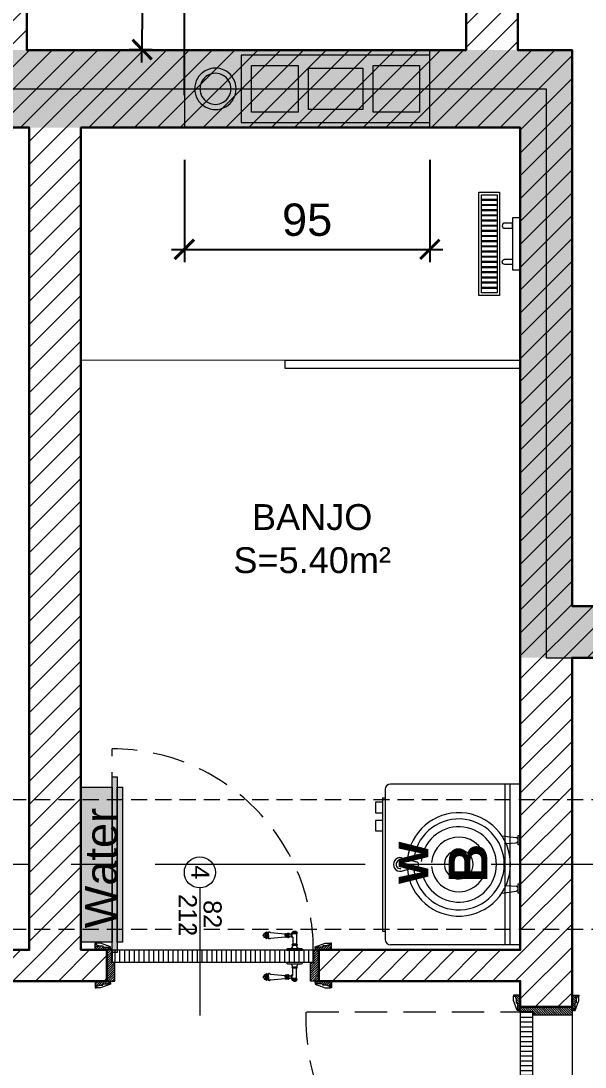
# Model space of a CAD drawing. Header units: centimetres. Extents: x 92587 to 105438, y -55119 to -48334.
# Drawn here: x 93870.9 to 94089.2, y -51350.6 to -50946.1 of the extents above; entities that cross this region are included whole.
import ezdxf

# ---------------------------------------------------------------- set-up
doc = ezdxf.new("R2010")
doc.units = ezdxf.units.CM
doc.header["$LTSCALE"] = 50
doc.header["$MEASUREMENT"] = 0
doc.linetypes.add('AXES', pattern=[2, 1.25, -0.25, 0.25, -0.25])
doc.linetypes.add('CACHE', pattern=[0.375, 0.25, -0.125])
doc.layers.get('0').update_dxf_attribs({"color": 8})
for name, color, linetype in [('AXES', 10, 'AXES'), ('BORD', 5, 'Continuous'), ('TALUS', 2, 'Continuous'), ('TEXTE', 7, 'Continuous')]:
    doc.layers.add(name, color=color, linetype=linetype)
for name, color, linetype, lineweight in [('BANJO', 160, 'Continuous', 9), ('BETON CACHE', 4, 'CACHE', 5), ('CONSOLE ISOL.', 214, 'Continuous', 15), ('door', 44, 'Continuous', 5), ('KASETAT_Pen_No__22', 8, 'Continuous', 50), ('MACONNERIE COUPE', 7, 'Continuous', 30), ('MACONNERIE HACHURE', 253, 'Continuous', 13), ('PERCEMENT', 253, 'Continuous', 20)]:
    doc.layers.add(name, color=color, linetype=linetype, lineweight=lineweight)
doc.layers.add('DEMOL', color=7, linetype='Continuous', lineweight=60, true_color=0xa87e00)
doc.layers.add('KASETAT_Pen_No__176', color=7, linetype='Continuous', lineweight=15, true_color=0x93a0c6)
doc.styles.add('GENERATED_STYLE_1', font='arial.ttf')
doc.styles.add('RS_TEXT_1.50', font='arial.ttf', dxfattribs={"height": 12.5})
doc.styles.add('RS_TXT_50', font='arial.ttf', dxfattribs={"height": 12.5})
doc.dimstyles.new('RS_50CM_LINEAIRE', dxfattribs={"dimscale": 5, "dimtxt": 12.5, "dimasz": 1.5, "dimexe": 1, "dimexo": 2.5, "dimgap": 1, "dimtad": 1, "dimdec": 1, "dimrnd": 0.5, "dimdsep": 46, "dimtxsty": 'RS_TXT_50', "dimblk1": 'ARCHTICK', "dimblk2": 'ARCHTICK', "dimsah": 1, "dimcen": 2.5, "dimdle": 1, "dimclrt": 4, "dimadec": 0, "dimazin": 2, "dimtfac": 1, "dimtdec": 1, "dimtix": 1, "dimtmove": 2, "dimatfit": 3, "dimfxl": 1, "dimtolj": 1, "dimtzin": 0, "dimarcsym": 0})

# ---------------------------------------------------------------- blocks, each defined once
blk = doc.blocks.new('A$C1cd8c289')
at = {"layer": 'AXES', "lineweight": 5, "ltscale": 1.3}
blk.add_line((3195, -410), (-1985, -410), dxfattribs=at)
blk = doc.blocks.new('door900')
at = {"color": 0}
for p, q in [((-9.3, 67.7), (9.3, 67.7)), ((9.3, 65.2), (-9.3, 65.2)), ((-6.8, 71.5), (-6.8, 70.2)), ((-5.5, 71.5), (-6.8, 71.5)), ((-6.8, 70.2), (6.8, 70.2)), ((-6.8, 62.7), (-6.8, 24)), ((-6.8, 62.7), (6.8, 62.7)), ((-5.5, 71.5), (5.5, 71.5)), ((5.5, 71.5), (6.8, 71.5)), ((6.8, 71.5), (6.8, 70.2)), ((8.7, 62.7), (6.8, 62.7)), ((6.8, 49.1), (6.8, 24)), ((8.7, 50.9), (8.7, 50.9)), ((10.5, 56.8), (10.5, 62.5)), ((10.5, 56.8), (10.5, 51.1)), ((12.7, 56.8), (12.7, 62.5)), ((12.7, 56.8), (12.7, 51.1)), ((22.5, 63.8), (22.5, 49.8)), ((26.5, 56.8), (26.5, 63.8)), ((26.5, 63.8), (29.1, 63.8)), ((26.5, 63.8), (29.1, 63.8)), ((26.5, 56.8), (26.5, 49.8)), ((26.5, 49.8), (29.1, 49.8)), ((26.5, 49.8), (29.1, 49.8)), ((29.1, 63.8), (29.1, 62.8)), ((29.1, 62.8), (29.1, 56.8)), ((29.1, 50.8), (29.1, 56.8)), ((29.1, 50.8), (29.1, 49.8)), ((29.1, 49.8), (29.1, 49.8)), ((31.1, 62.8), (31.1, 56.8)), ((31.1, 50.8), (31.1, 56.8)), ((34.1, 56.8), (34.1, 62.8)), ((34.1, 62.8), (34.1, 56.8)), ((34.1, 50.8), (34.1, 56.8)), ((34.1, 56.8), (34.1, 50.8)), ((92.8, 68.1), (36.2, 62.8)), ((36.2, 56.8), (36.2, 62.8)), ((36.2, 56.8), (36.2, 50.8)), ((92.8, 45.5), (36.2, 50.8)), ((101.2, 67.3), (103.2, 68)), ((101.2, 56.8), (101.2, 67.3)), ((101.2, 56.8), (101.2, 46.3)), ((101.2, 46.3), (103.2, 45.7)), ((103.2, 68), (103.2, 67.7)), ((103.2, 56.8), (103.2, 68)), ((103.2, 56.8), (103.2, 46.3)), ((103.2, 45.9), (103.2, 45.7)), ((106.5, 68), (105.5, 67.3)), ((105.5, 56.8), (105.5, 67.3)), ((105.5, 56.8), (105.5, 46.3)), ((106.5, 45.7), (105.5, 46.3)), ((106.5, 56.8), (106.5, 68)), ((106.5, 56.8), (106.5, 45.7)), ((110.7, 68), (111.8, 67.3)), ((110.7, 56.8), (110.7, 68)), ((110.7, 56.8), (110.7, 45.7)), ((110.7, 45.7), (111.8, 46.3)), ((111.8, 56.8), (111.8, 67.3)), ((111.8, 66.2), (113.3, 66.2)), ((111.8, 56.8), (111.8, 46.3)), ((111.8, 47.5), (113.3, 47.5)), ((113.3, 56.8), (113.3, 66.2)), ((113.3, 56.8), (113.3, 47.5)), ((120.5, 56.8), (120.5, 58.6)), ((120.5, 56.8), (120.5, 55)), ((-30, 3), (-30, 0)), ((30, 0), (-30, 0)), ((27, 6), (-27, 6)), ((-8.3, 22.3), (8.3, 22.3)), ((-8.3, 18.3), (8.3, 18.3)), ((30, 3), (30, 0))]:
    blk.add_line(p, q, dxfattribs=at)
for centre, radius, start, end in [((-9.3, 66.5), 1.25, 90, 270), ((-6.8, 67.7), 2.51, 90.115, 179.885), ((-6.8, 65.2), 2.51, 180.115, 269.885), ((0, 64), 9.29, 53.4104, 126.5896), ((6.8, 67.7), 2.51, 0.115, 89.885), ((6.8, 65.2), 2.51, 270.115, 359.885), ((8.7, 49), 1.91, 88.7426, 178.1515), ((8.6, 64.9), 2.15, 272.7029, 297.6142), ((8.6, 48.8), 2.15, 62.3858, 87.2971), ((9.3, 66.5), 1.25, 270, 90), ((10, 62.5), 0.561, 3.7097, 127.9634), ((10, 51.1), 0.561, 232.0366, 356.2903), ((11.6, 62.5), 1.1, 0.0106, 179.9894), ((11.6, 51.1), 1.1, 180.0106, 359.9894), ((16.7, 70.5), 8.83, 243.5466, 311.3694), ((16.7, 43.2), 8.83, 48.6306, 116.4534), ((24.5, 63.7), 2.01, 4.1469, 175.8531), ((24.5, 50), 2.01, 184.1469, 355.8531), ((30.1, 62.8), 1.03, 0, 180.0014), ((30.1, 50.8), 1.03, 179.9972, 0), ((32.6, 62.8), 1.48, 0, 180), ((32.6, 50.8), 1.48, 180, 0), ((35.2, 62.8), 1.03, 0, 180), ((32.6, 62.8), 1.48, 1.563306237032948e-10, 2.08440831604393e-10), ((35.2, 50.8), 1.03, 180, 0), ((93.1, 72.5), 4.4, 266.3976, 315.6468), ((93.1, 41.1), 4.4, 44.3532, 93.6024), ((98.3, 67.4), 2.89, 358.3861, 135.6468), ((98.3, 46.2), 2.89, 224.3532, 1.6139), ((104.3, 67.6), 1.15, 170.914, 348.1019), ((104.3, 46.1), 1.15, 11.8981, 189.086), ((108.6, 68), 2.1, 0, 180), ((108.6, 45.7), 2.1, 180, 0), ((115.5, 62.5), 2.84, 13.4568, 140.4953), ((115.5, 51.2), 2.84, 219.5047, 346.5432), ((127.9, 65.2), 9.88, 191.9991, 221.6757), ((127.9, 48.5), 9.88, 138.3243, 168.0009), ((120.5, 56.8), 1.79, 0, 90), ((120.5, 56.8), 1.79, 270, 0), ((-27, 3), 3, 90, 180), ((-6.8, 6), 6, 130.5908, 180), ((-16.6, 16.6), 8.41, 314.3689, 12.0705), ((-8.3, 20.3), 2, 90, 270), ((-8.5, 24), 1.71, 275.059, 359.7825), ((8.5, 24), 1.71, 180.2175, 264.941), ((16.6, 16.6), 8.41, 167.9295, 225.6311), ((8.3, 20.3), 2, 270, 90), ((6.8, 6), 6, 0, 49.4092), ((27, 3), 3, 0, 90)]:
    blk.add_arc(centre, radius, start, end, dxfattribs=at)
blk = doc.blocks.new('_ArchTick')
at = {"color": 0, "linetype": 'ByBlock', "const_width": 0.15}
blk.add_lwpolyline([(-0.5, -0.5), (0.5, 0.5)], dxfattribs=at)
blk = doc.blocks.new('*D2855')
at = {"layer": 'Defpoints', "color": 0, "ltscale": 0.5, "transparency": 16777216}
for p in [(93920.65, -50697.18), (93937, -50697.36), (93934.11, -50957.36)]:
    blk.add_point(p, dxfattribs=at)
at = {"layer": 'TALUS', "color": 0, "lineweight": -2, "ltscale": 0.5, "transparency": 16777216}
for p, q in [((93917.7, -50962.18), (93920.7, -50692.18)), ((93924.5, -50697.22), (93915.65, -50697.13)), ((93921.61, -50957.22), (93912.76, -50957.13))]:
    blk.add_line(p, q, dxfattribs=at)
at = {"layer": 'TALUS', "color": 0, "lineweight": -2, "ltscale": 0.5, "transparency": 16777216, "xscale": 7.5, "yscale": 7.5, "zscale": 7.5}
for p, rotation in [((93920.65, -50697.18), 89.36379762523106), ((93917.76, -50957.18), 269.3637976252311)]:
    blk.add_blockref('_ArchTick', p, dxfattribs=dict(at, rotation=rotation))
at = {"layer": 'TALUS', "color": 4, "ltscale": 0.5, "transparency": 16777216, "insert": (93907.82, -50827.05), "char_height": 12.5, "attachment_point": 5, "rotation": 89.3638, "style": 'RS_TXT_50'}
blk.add_mtext('\\A1;260', dxfattribs=at)
blk = doc.blocks.new('*D2856')
at = {"layer": 'Defpoints', "color": 0, "ltscale": 0.5, "transparency": 16777216}
for p in [(93429.11, -50828.34), (93934.11, -50987.36), (93429.11, -51247.36)]:
    blk.add_point(p, dxfattribs=at)
at = {"layer": 'TALUS', "color": 0, "lineweight": -2, "ltscale": 0.5, "transparency": 16777216}
for p, q in [((93429.11, -51234.86), (93429.11, -50823.34)), ((93934.11, -50974.86), (93934.11, -50823.34)), ((93939.11, -50828.34), (93424.11, -50828.34))]:
    blk.add_line(p, q, dxfattribs=at)
at = {"layer": 'TALUS', "color": 0, "lineweight": -2, "ltscale": 0.5, "transparency": 16777216, "xscale": 7.5, "yscale": 7.5, "zscale": 7.5, "rotation": 180}
blk.add_blockref('_ArchTick', (93429.11, -50828.34), dxfattribs=at)
at = {"layer": 'TALUS', "color": 0, "lineweight": -2, "ltscale": 0.5, "transparency": 16777216, "xscale": 7.5, "yscale": 7.5, "zscale": 7.5}
blk.add_blockref('_ArchTick', (93934.11, -50828.34), dxfattribs=at)
at = {"layer": 'TALUS', "color": 4, "ltscale": 0.5, "transparency": 16777216, "insert": (93681.61, -50816.96), "char_height": 12.5, "attachment_point": 5, "style": 'RS_TXT_50'}
blk.add_mtext('\\A1;505', dxfattribs=at)
blk = doc.blocks.new('*D2857')
at = {"layer": 'Defpoints', "color": 0, "ltscale": 0.5, "transparency": 16777216}
for p in [(93934.11, -50987.36), (94029.11, -50987.36), (94029.11, -51034.43)]:
    blk.add_point(p, dxfattribs=at)
at = {"layer": 'TALUS', "color": 0, "lineweight": -2, "ltscale": 0.5, "transparency": 16777216}
for p, q in [((93934.11, -50999.86), (93934.11, -51039.43)), ((94029.11, -50999.86), (94029.11, -51039.43)), ((93929.11, -51034.43), (94034.11, -51034.43))]:
    blk.add_line(p, q, dxfattribs=at)
at = {"layer": 'TALUS', "color": 0, "lineweight": -2, "ltscale": 0.5, "transparency": 16777216, "xscale": 7.5, "yscale": 7.5, "zscale": 7.5, "rotation": 180}
blk.add_blockref('_ArchTick', (93934.11, -51034.43), dxfattribs=at)
at = {"layer": 'TALUS', "color": 0, "lineweight": -2, "ltscale": 0.5, "transparency": 16777216, "xscale": 7.5, "yscale": 7.5, "zscale": 7.5}
blk.add_blockref('_ArchTick', (94029.11, -51034.43), dxfattribs=at)
at = {"layer": 'TALUS', "color": 4, "ltscale": 0.5, "transparency": 16777216, "insert": (93981.61, -51023.05), "char_height": 12.5, "attachment_point": 5, "style": 'RS_TXT_50'}
blk.add_mtext('\\A1;95', dxfattribs=at)

msp = doc.modelspace()

# ---------------------------------------------------------------- hatches: boundary and pattern name
at = {"layer": 'door'}
h = msp.add_hatch(dxfattribs=at)
h.set_pattern_fill('ANSI31', color=256, scale=5, angle=1080)
h.set_pattern_definition([(45, (-53665.1491, 2097.60795), (-0.4419417382, 0.4419417382), [])])
edge = h.paths.add_edge_path()
edge.add_line((93900.36, -51319.25), (93900.78, -51319.25))
edge.add_line((93900.78, -51319.25), (93900.78, -51318.93))
edge.add_line((93900.78, -51318.93), (93902.54, -51318.93))
edge.add_line((93902.54, -51318.93), (93902.54, -51318.72))
edge.add_arc((93902.54, -51318.41), 0.314, 270, 360)
edge.add_line((93902.85, -51318.41), (93904.95, -51318.41))
edge.add_line((93904.95, -51318.41), (93904.95, -51318.2))
edge.add_arc((93904.95, -51317.89), 0.314, 270, 360)
edge.add_line((93905.26, -51317.89), (93905.47, -51317.89))
edge.add_line((93905.47, -51317.89), (93905.47, -51317.36))
edge.add_line((93905.47, -51317.36), (93899.61, -51317.36))
edge.add_line((93899.61, -51317.36), (93899.61, -51319.98))
edge.add_line((93899.61, -51319.98), (93900.02, -51319.98))
edge.add_line((93900.02, -51319.98), (93900.02, -51319.67))
edge.add_line((93900.02, -51319.67), (93899.94, -51319.67))
edge.add_arc((93900.36, -51319.67), 0.419, 90, 180, ccw=False)
h.paths.add_polyline_path([(93904.11, -51317.36), (93907.25, -51317.36), (93907.25, -51310.18), (93905.99, -51310.18), (93905.99, -51305.36), (93904.11, -51305.36)])
edge = h.paths.add_edge_path()
edge.add_line((93900.36, -51303.48), (93900.78, -51303.48))
edge.add_line((93900.78, -51303.48), (93900.78, -51303.79))
edge.add_line((93900.78, -51303.79), (93902.54, -51303.79))
edge.add_line((93902.54, -51303.79), (93902.54, -51304))
edge.add_arc((93902.54, -51304.31), 0.314, 0, 90, ccw=False)
edge.add_line((93902.85, -51304.31), (93904.95, -51304.31))
edge.add_line((93904.95, -51304.31), (93904.95, -51304.52))
edge.add_arc((93904.95, -51304.84), 0.314, 0, 90, ccw=False)
edge.add_line((93905.26, -51304.84), (93905.47, -51304.84))
edge.add_line((93905.47, -51304.84), (93905.47, -51305.36))
edge.add_line((93905.47, -51305.36), (93899.61, -51305.36))
edge.add_line((93899.61, -51305.36), (93899.61, -51302.74))
edge.add_line((93899.61, -51302.74), (93900.02, -51302.74))
edge.add_line((93900.02, -51302.74), (93900.02, -51303.06))
edge.add_line((93900.02, -51303.06), (93899.94, -51303.06))
edge.add_arc((93900.36, -51303.06), 0.419, 180, 270)
h = msp.add_hatch(dxfattribs=at)
h.set_pattern_fill('ANSI31', color=256, scale=5, angle=1080)
h.set_pattern_definition([(45, (-53675.161, 2097.60795), (-0.4419417382, 0.4419417382), [])])
h.paths.add_polyline_path([(93986.1, -51317.36), (93982.95, -51317.36), (93982.95, -51310.18), (93984.21, -51310.18), (93984.21, -51305.36), (93986.1, -51305.36)])
edge = h.paths.add_edge_path()
edge.add_line((93989.85, -51319.25), (93989.43, -51319.25))
edge.add_line((93989.43, -51319.25), (93989.43, -51318.93))
edge.add_line((93989.43, -51318.93), (93987.67, -51318.93))
edge.add_line((93987.67, -51318.93), (93987.67, -51318.72))
edge.add_arc((93987.67, -51318.41), 0.314, 180, 270, ccw=False)
edge.add_line((93987.35, -51318.41), (93985.26, -51318.41))
edge.add_line((93985.26, -51318.41), (93985.26, -51318.2))
edge.add_arc((93985.26, -51317.89), 0.314, 180, 270, ccw=False)
edge.add_line((93984.94, -51317.89), (93984.73, -51317.89))
edge.add_line((93984.73, -51317.89), (93984.73, -51317.36))
edge.add_line((93984.73, -51317.36), (93991.1, -51317.36))
edge.add_line((93991.1, -51317.36), (93991.1, -51319.98))
edge.add_line((93991.1, -51319.98), (93990.69, -51319.98))
edge.add_line((93990.69, -51319.98), (93990.69, -51319.67))
edge.add_line((93990.69, -51319.67), (93990.27, -51319.67))
edge.add_arc((93989.85, -51319.67), 0.419, 0, 90)
edge = h.paths.add_edge_path()
edge.add_line((93989.85, -51303.48), (93989.43, -51303.48))
edge.add_line((93989.43, -51303.48), (93989.43, -51303.79))
edge.add_line((93989.43, -51303.79), (93987.67, -51303.79))
edge.add_line((93987.67, -51303.79), (93987.67, -51304))
edge.add_arc((93987.67, -51304.31), 0.314, 90, 180)
edge.add_line((93987.35, -51304.31), (93985.26, -51304.31))
edge.add_line((93985.26, -51304.31), (93985.26, -51304.52))
edge.add_arc((93985.26, -51304.84), 0.314, 90, 180)
edge.add_line((93984.94, -51304.84), (93984.73, -51304.84))
edge.add_line((93984.73, -51304.84), (93984.73, -51305.36))
edge.add_line((93984.73, -51305.36), (93991.1, -51305.36))
edge.add_line((93991.1, -51305.36), (93991.1, -51302.74))
edge.add_line((93991.1, -51302.74), (93990.69, -51302.74))
edge.add_line((93990.69, -51302.74), (93990.69, -51303.06))
edge.add_line((93990.69, -51303.06), (93990.27, -51303.06))
edge.add_arc((93989.85, -51303.06), 0.419, 270, 360, ccw=False)
h = msp.add_hatch(dxfattribs=at)
h.set_pattern_fill('ANSI31', color=256, scale=15, angle=585)
h.set_pattern_definition([(270, (139833.5541, 46145.0404), (1.875, -2e-15), [])])
h.paths.add_polyline_path([(93906.2, -51310.13), (93984, -51310.13), (93984, -51305.41), (93906.2, -51305.41)])
h = msp.add_hatch(dxfattribs=at)
h.set_pattern_fill('ANSI31', color=256, scale=5, angle=990)
h.set_pattern_definition([(315, (150199.07865, 93141.89516), (0.4419417382, 0.4419417382), [])])
edge = h.paths.add_edge_path()
edge.add_line((94085.99, -51323.61), (94085.99, -51324.03))
edge.add_line((94085.99, -51324.03), (94085.68, -51324.03))
edge.add_line((94085.68, -51324.03), (94085.68, -51325.79))
edge.add_line((94085.68, -51325.79), (94085.47, -51325.79))
edge.add_arc((94085.16, -51325.79), 0.314, 270, 360, ccw=False)
edge.add_line((94085.16, -51326.11), (94085.16, -51328.2))
edge.add_line((94085.16, -51328.2), (94084.95, -51328.2))
edge.add_arc((94084.63, -51328.2), 0.314, -90, 0, ccw=False)
edge.add_line((94084.63, -51328.51), (94084.63, -51328.72))
edge.add_line((94084.63, -51328.72), (94084.11, -51328.72))
edge.add_line((94084.11, -51328.72), (94084.11, -51322.86))
edge.add_line((94084.11, -51322.86), (94086.73, -51322.86))
edge.add_line((94086.73, -51322.86), (94086.73, -51323.27))
edge.add_line((94086.73, -51323.27), (94086.41, -51323.27))
edge.add_line((94086.41, -51323.27), (94086.41, -51323.19))
edge.add_arc((94086.41, -51323.61), 0.419, 90, 180)
h.paths.add_polyline_path([(94084.11, -51327.36), (94084.11, -51330.51), (94068.93, -51330.51), (94068.93, -51329.25), (94064.11, -51329.25), (94064.11, -51327.36)])
edge = h.paths.add_edge_path()
edge.add_line((94062.22, -51323.61), (94062.22, -51324.03))
edge.add_line((94062.22, -51324.03), (94062.54, -51324.03))
edge.add_line((94062.54, -51324.03), (94062.54, -51325.79))
edge.add_line((94062.54, -51325.79), (94062.75, -51325.79))
edge.add_arc((94063.06, -51325.79), 0.314, 180, 270)
edge.add_line((94063.06, -51326.11), (94063.06, -51328.2))
edge.add_line((94063.06, -51328.2), (94063.27, -51328.2))
edge.add_arc((94063.58, -51328.2), 0.314, 180, 270)
edge.add_line((94063.58, -51328.51), (94063.58, -51328.72))
edge.add_line((94063.58, -51328.72), (94064.11, -51328.72))
edge.add_line((94064.11, -51328.72), (94064.11, -51322.86))
edge.add_line((94064.11, -51322.86), (94061.49, -51322.86))
edge.add_line((94061.49, -51322.86), (94061.49, -51323.27))
edge.add_line((94061.49, -51323.27), (94061.8, -51323.27))
edge.add_line((94061.8, -51323.27), (94061.8, -51323.19))
edge.add_arc((94061.8, -51323.61), 0.419, 0, 90, ccw=False)
h = msp.add_hatch(dxfattribs=at)
h.set_pattern_fill('ANSI31', color=256, scale=15, angle=495)
h.set_pattern_definition([(180, (194246.511, -100358.82), (-1e-15, -1.875), [])])
h.paths.add_polyline_path([(94068.88, -51329.46), (94068.88, -51425.27), (94064.16, -51425.27), (94064.16, -51329.46)])
at = {"layer": 'KASETAT_Pen_No__176', "linetype": 'Continuous', "lineweight": 0, "true_color": 0x139b48}
msp.add_hatch(color=114, dxfattribs=at).paths.add_polyline_path([(93910.11, -51242.36), (93910.11, -51302.36), (93908.11, -51302.36), (93908.11, -51306.36), (93906.11, -51306.36), (93906.11, -51302.36), (93894.11, -51302.36), (93894.11, -51242.36), (93906.11, -51242.36), (93906.11, -51238.36), (93908.11, -51238.36), (93908.11, -51242.36)])
at = {"layer": 'MACONNERIE HACHURE'}
h = msp.add_hatch(dxfattribs=at)
h.set_pattern_fill('ANSI31', color=256, scale=50, style=0)
h.set_pattern_definition([(45, (0, 5835.283), (-4.41941738, 4.41941738), [])])
h.paths.add_polyline_path([(93729.11, -50527.36), (93729.11, -50358.36), (93801.11, -50358.36), (93801.11, -50337.36), (93779.11, -50337.36), (93779.11, -50332.36), (93959.11, -50332.36), (93959.11, -50344.36), (93909.11, -50344.36), (93909.11, -50517.36), (93887.11, -50517.36), (93887.11, -50505.36), (93897.11, -50505.36), (93897.11, -50344.36), (93806.11, -50344.36), (93806.11, -50363.36), (93749.11, -50363.36), (93749.11, -50505.36), (93805.11, -50505.36), (93805.11, -50517.36), (93741.11, -50517.36), (93741.11, -50527.36)])
h.paths.add_polyline_path([(94298.94, -51192.36), (94249.11, -51192.36), (94249.11, -51152.36), (94298.94, -51152.36)])
h.paths.add_polyline_path([(94459.11, -51192.36), (94419.11, -51192.36), (94419.11, -51152.36), (94459.11, -51152.36)])
h.paths.add_polyline_path([(94319.11, -51547.36), (94229.11, -51547.36), (94229.11, -51487.36), (94076.11, -51487.36), (94076.11, -51547.36), (94064.11, -51547.36), (94064.11, -51427.36), (94084.11, -51427.36), (94084.11, -51462.36), (94249.11, -51462.36), (94249.11, -51511.36), (94319.11, -51511.36), (94319.11, -51462.36), (94354.11, -51462.36), (94354.11, -51482.36), (94344.11, -51482.36), (94344.11, -51532.36), (94319.11, -51532.36), (94319.11, -51516.36), (94249.11, -51516.36), (94249.11, -51542.36), (94319.11, -51542.36)])
h.paths.add_polyline_path([(93749.11, -49932.36), (93849.11, -49932.36), (93849.11, -49907.36), (93749.11, -49907.36)])
h.paths.add_polyline_path([(93514.11, -51940.47), (93489.11, -51940.47), (93489.11, -51987.36), (93514.11, -51987.36)])
h.paths.add_polyline_path([(93514.11, -50042.36), (93489.11, -50042.36), (93489.11, -50022.36), (93514.11, -50022.36)])
h.paths.add_polyline_path([(94196.61, -51192.36), (94214.11, -51192.36), (94214.11, -51172.36), (94196.61, -51172.36)])
h.paths.add_polyline_path([(93874.11, -51305.36), (93864.11, -51305.36), (93864.11, -51317.36), (93904.11, -51317.36), (93904.11, -51305.36), (93894.11, -51305.36), (93894.11, -50987.36), (94064.11, -50987.36), (94064.11, -51305.36), (93986.1, -51305.36), (93986.1, -51317.36), (94064.11, -51317.36), (94064.11, -51327.36), (94084.11, -51327.36), (94084.11, -51192.36), (94096.61, -51192.36), (94096.61, -51172.36), (94084.11, -51172.36), (94084.11, -50957.36), (94063.11, -50957.36), (94063.11, -50627.36), (93965.1, -50627.36), (93965.1, -50639.36), (94043.11, -50639.36), (94043.11, -50957.36), (93873.11, -50957.36), (93873.11, -50639.36), (93883.11, -50639.36), (93883.11, -50627.36), (93843.11, -50627.36), (93843.11, -50639.36), (93853.11, -50639.36), (93853.11, -50957.36), (93514.11, -50957.36), (93514.11, -50912.36), (93489.11, -50912.36), (93489.11, -50962.36), (93379.11, -50962.36), (93379.11, -50982.36), (93489.11, -50982.36), (93489.11, -51032.36), (93514.11, -51032.36), (93514.11, -50987.36), (93874.11, -50987.36)])
h.paths.add_polyline_path([(93706.11, -50332.36), (93706.11, -50352.36), (93404.11, -50352.36), (93404.11, -50417.36), (93379.11, -50417.36), (93379.11, -50327.36), (93489.11, -50327.36), (93489.11, -50312.36), (93514.11, -50312.36), (93514.11, -50332.36)])
h.paths.add_polyline_path([(94149.11, -50235.36), (94174.11, -50235.36), (94174.11, -50513.36), (94226.11, -50513.36), (94226.11, -50535.36), (94214.11, -50535.36), (94214.11, -50525.36), (94089.11, -50525.36), (94089.11, -50513.36), (94149.11, -50513.36)])
h.paths.add_polyline_path([(94174.11, -50162.36), (94174.11, -50142.36), (94224.11, -50142.36), (94224.11, -50022.36), (94249.11, -50022.36), (94249.11, -50137.36), (94266.61, -50137.36), (94266.61, -50162.36)])
h.paths.add_polyline_path([(93514.11, -49972.36), (93514.11, -49932.36), (93569.11, -49932.36), (93569.11, -49907.36), (93489.11, -49907.36), (93489.11, -49972.36)])
h.paths.add_polyline_path([(94089.11, -49932.36), (94029.11, -49932.36), (94029.11, -49907.36), (94114.11, -49907.36), (94114.11, -49972.36), (94114.11, -49972.36), (94114.11, -50022.36), (94089.11, -50022.36)])
h.paths.add_polyline_path([(93514.11, -51612.36), (93514.11, -51670.47), (93489.11, -51670.47), (93489.11, -51617.36), (93379.11, -51617.36), (93379.11, -51527.36), (93404.11, -51527.36), (93404.11, -51592.36), (93737.11, -51592.36), (93737.11, -51419.36), (93749.11, -51419.36), (93749.11, -51427.36), (93805.11, -51427.36), (93805.11, -51439.36), (93749.11, -51439.36), (93749.11, -51587.36), (93897.11, -51587.36), (93897.11, -51439.36), (93887.11, -51439.36), (93887.11, -51427.36), (93909.11, -51427.36), (93909.11, -51600.36), (93958.97, -51600.36), (93958.97, -51612.36)])
h.paths.add_polyline_path([(93749.11, -51285.36), (93749.11, -51305.36), (93772.11, -51305.36), (93772.11, -51317.36), (93749.11, -51317.36), (93749.11, -51327.36), (93737.11, -51327.36), (93737.11, -51297.36), (93514.11, -51297.36), (93514.11, -51285.36)], flags=17)
h.paths.add_polyline_path([(93729.11, -50647.36), (93514.11, -50647.36), (93514.11, -50659.36), (93741.11, -50659.36), (93741.11, -50639.36), (93751.11, -50639.36), (93751.11, -50627.36), (93741.11, -50627.36), (93741.11, -50619.36), (93729.11, -50619.36)])
h.paths.add_polyline_path([(94314.11, -50647.36), (94314.11, -50635.36), (94226.11, -50635.36), (94226.11, -50627.36), (94214.11, -50627.36), (94214.11, -50647.36)])
h.paths.add_polyline_path([(93404.11, -51297.36), (93379.11, -51297.36), (93379.11, -51347.36), (93404.11, -51347.36)])
h.paths.add_polyline_path([(93404.11, -50647.36), (93379.11, -50647.36), (93379.11, -50597.36), (93404.11, -50597.36)])
h.paths.add_polyline_path([(93514.11, -51247.36), (93489.11, -51247.36), (93489.11, -51192.47), (93514.11, -51192.47)], flags=17)
h.paths.add_polyline_path([(93514.11, -50697.36), (93489.11, -50697.36), (93489.11, -50752.25), (93514.11, -50752.25)], flags=17)
h.paths.add_polyline_path([(94659.28, -51192.36), (94709.11, -51192.36), (94709.11, -51152.36), (94659.28, -51152.36)])
h.paths.add_polyline_path([(94499.11, -51192.36), (94539.11, -51192.36), (94539.11, -51152.36), (94499.11, -51152.36)])
h.paths.add_polyline_path([(94344.11, -52012.36), (94364.11, -52012.36), (94364.11, -52037.36), (94344.11, -52037.36)])
h.paths.add_polyline_path([(94029.11, -52012.36), (94029.11, -52037.36), (94209.11, -52037.36), (94209.11, -52012.36)])
h.paths.add_polyline_path([(94639.11, -51547.36), (94729.11, -51547.36), (94729.11, -51487.36), (94882.11, -51487.36), (94882.11, -51547.36), (94894.11, -51547.36), (94894.11, -51427.36), (94874.11, -51427.36), (94874.11, -51462.36), (94709.11, -51462.36), (94709.11, -51511.36), (94639.11, -51511.36), (94639.11, -51462.36), (94454.11, -51462.36), (94454.11, -51482.36), (94614.11, -51482.36), (94614.11, -51532.36), (94639.11, -51532.36), (94639.11, -51516.36), (94709.11, -51516.36), (94709.11, -51542.36), (94639.11, -51542.36)])
h.paths.add_polyline_path([(95209.11, -49932.36), (95109.11, -49932.36), (95109.11, -49907.36), (95209.11, -49907.36)])
h.paths.add_polyline_path([(95444.11, -51940.47), (95469.11, -51940.47), (95469.11, -51987.36), (95444.11, -51987.36)])
h.paths.add_polyline_path([(95444.11, -50042.36), (95469.11, -50042.36), (95469.11, -50022.36), (95444.11, -50022.36)])
h.paths.add_polyline_path([(94761.61, -51192.36), (94744.11, -51192.36), (94744.11, -51172.36), (94761.61, -51172.36)])
h.paths.add_polyline_path([(94464.11, -50162.36), (94446.61, -50162.36), (94446.61, -50137.36), (94464.11, -50137.36), (94464.11, -49972.36), (94494.11, -49972.36), (94494.11, -50137.36), (94511.72, -50137.36), (94511.72, -50162.36), (94494.11, -50162.36), (94494.11, -50635.36), (94562.11, -50635.36), (94562.11, -50647.36), (94494.11, -50647.36), (94494.11, -50822.36), (94464.11, -50822.36), (94464.11, -50647.36), (94396.11, -50647.36), (94396.11, -50635.36), (94464.11, -50635.36)])
h.paths.add_polyline_path([(95084.11, -51305.36), (95094.11, -51305.36), (95094.11, -51317.36), (95054.11, -51317.36), (95054.11, -51305.36), (95064.11, -51305.36), (95064.11, -50987.36), (94894.11, -50987.36), (94894.11, -51305.36), (94972.12, -51305.36), (94972.12, -51317.36), (94894.11, -51317.36), (94894.11, -51327.36), (94874.11, -51327.36), (94874.11, -51192.36), (94861.61, -51192.36), (94861.61, -51172.36), (94874.11, -51172.36), (94874.11, -50957.36), (94895.11, -50957.36), (94895.11, -50627.36), (94993.12, -50627.36), (94993.12, -50639.36), (94915.11, -50639.36), (94915.11, -50957.36), (95085.11, -50957.36), (95085.11, -50639.36), (95075.11, -50639.36), (95075.11, -50627.36), (95115.11, -50627.36), (95115.11, -50639.36), (95105.11, -50639.36), (95105.11, -50957.36), (95444.11, -50957.36), (95444.11, -50912.36), (95469.11, -50912.36), (95469.11, -50962.36), (95579.11, -50962.36), (95579.11, -50982.36), (95469.11, -50982.36), (95469.11, -51032.36), (95444.11, -51032.36), (95444.11, -50987.36), (95084.11, -50987.36)])
h.paths.add_polyline_path([(95229.11, -50358.36), (95157.11, -50358.36), (95157.11, -50337.36), (95179.11, -50337.36), (95179.11, -50332.36), (94999.11, -50332.36), (94999.11, -50344.36), (95049.11, -50344.36), (95049.11, -50517.36), (95071.11, -50517.36), (95071.11, -50505.36), (95061.11, -50505.36), (95061.11, -50344.36), (95152.11, -50344.36), (95152.11, -50363.36), (95209.11, -50363.36), (95209.11, -50505.36), (95153.11, -50505.36), (95153.11, -50517.36), (95217.11, -50517.36), (95217.11, -50527.36), (95229.11, -50527.36)])
h.paths.add_polyline_path([(95252.11, -50332.36), (95252.11, -50352.36), (95554.11, -50352.36), (95554.11, -50417.36), (95579.11, -50417.36), (95579.11, -50327.36), (95469.11, -50327.36), (95469.11, -50312.36), (95444.11, -50312.36), (95444.11, -50332.36)])
h.paths.add_polyline_path([(94809.11, -50235.36), (94784.11, -50235.36), (94784.11, -50513.36), (94732.11, -50513.36), (94732.11, -50535.36), (94744.11, -50535.36), (94744.11, -50525.36), (94869.11, -50525.36), (94869.11, -50513.36), (94809.11, -50513.36)])
h.paths.add_polyline_path([(94784.11, -50162.36), (94784.11, -50142.36), (94734.11, -50142.36), (94734.11, -50022.36), (94709.11, -50022.36), (94709.11, -50137.36), (94691.61, -50137.36), (94691.61, -50162.36)])
h.paths.add_polyline_path([(95444.11, -49972.36), (95444.11, -49932.36), (95389.11, -49932.36), (95389.11, -49907.36), (95469.11, -49907.36), (95469.11, -49972.36)])
h.paths.add_polyline_path([(94869.11, -49932.36), (94929.11, -49932.36), (94929.11, -49907.36), (94844.11, -49907.36), (94844.11, -49972.36), (94844.11, -49972.36), (94844.11, -50022.36), (94869.11, -50022.36)])
h.paths.add_polyline_path([(93514.11, -52012.36), (93569.11, -52012.36), (93569.11, -52037.36), (93514.11, -52037.36)])
h.paths.add_polyline_path([(93749.11, -52012.36), (93749.11, -52037.36), (93849.11, -52037.36), (93849.11, -52012.36)])
h.paths.add_polyline_path([(94464.11, -52012.36), (94614.11, -52012.36), (94614.11, -52037.36), (94464.11, -52037.36)])
h.paths.add_polyline_path([(94749.11, -52012.36), (95444.11, -52012.36), (95444.11, -52037.36), (94749.11, -52037.36)])
h.paths.add_polyline_path([(95444.11, -51612.36), (95444.11, -51670.47), (95469.11, -51670.47), (95469.11, -51617.36), (95579.11, -51617.36), (95579.11, -51527.36), (95554.11, -51527.36), (95554.11, -51592.36), (95221.11, -51592.36), (95221.11, -51419.36), (95209.11, -51419.36), (95209.11, -51427.36), (95153.11, -51427.36), (95153.11, -51439.36), (95209.11, -51439.36), (95209.11, -51587.36), (95061.11, -51587.36), (95061.11, -51439.36), (95071.11, -51439.36), (95071.11, -51427.36), (95049.11, -51427.36), (95049.11, -51600.36), (94999.24, -51600.36), (94999.24, -51612.36)])
h.paths.add_polyline_path([(95209.11, -51285.36), (95209.11, -51305.36), (95186.11, -51305.36), (95186.11, -51317.36), (95209.11, -51317.36), (95209.11, -51327.36), (95221.11, -51327.36), (95221.11, -51297.36), (95444.11, -51297.36), (95444.11, -51285.36)], flags=17)
h.paths.add_polyline_path([(95229.11, -50647.36), (95444.11, -50647.36), (95444.11, -50659.36), (95217.11, -50659.36), (95217.11, -50639.36), (95207.11, -50639.36), (95207.11, -50627.36), (95217.11, -50627.36), (95217.11, -50619.36), (95229.11, -50619.36)])
h.paths.add_polyline_path([(94644.11, -50647.36), (94644.11, -50635.36), (94732.11, -50635.36), (94732.11, -50627.36), (94744.11, -50627.36), (94744.11, -50647.36)])
h.paths.add_polyline_path([(95554.11, -51297.36), (95579.11, -51297.36), (95579.11, -51347.36), (95554.11, -51347.36)])
h.paths.add_polyline_path([(95554.11, -50647.36), (95579.11, -50647.36), (95579.11, -50597.36), (95554.11, -50597.36)])
h.paths.add_polyline_path([(95444.11, -51247.36), (95469.11, -51247.36), (95469.11, -51192.47), (95444.11, -51192.47)], flags=17)
h.paths.add_polyline_path([(95444.11, -50697.36), (95469.11, -50697.36), (95469.11, -50752.25), (95444.11, -50752.25)], flags=17)
at = {"layer": 'PERCEMENT'}
h = msp.add_hatch(color=256, dxfattribs=at)
h.paths.add_polyline_path([(94029.11, -50959.36), (93956.11, -50959.36), (93956.11, -50985.36), (94029.11, -50985.36)])
h.paths.add_polyline_path([(94025.11, -50963.36), (94025.11, -50981.36), (94007.11, -50981.36), (94007.11, -50963.36)], flags=0)
h.paths.add_polyline_path([(94003.11, -50980.36), (93982.11, -50980.36), (93982.11, -50964.36), (94003.11, -50964.36)], flags=0)
h.paths.add_polyline_path([(93978.11, -50963.36), (93978.11, -50981.36), (93960.11, -50981.36), (93960.11, -50963.36)], flags=0)
h = msp.add_hatch(color=256, dxfattribs=at)
edge = h.paths.add_edge_path()
edge.add_ellipse((93946.11, -50972.36), major_axis=(5.66, 5.66), ratio=1, start_angle=135, end_angle=315)
edge.add_ellipse((93946.11, -50972.36), major_axis=(5.66, 5.66), ratio=1, start_angle=315, end_angle=495)
edge = h.paths.add_edge_path(flags=0)
edge.add_ellipse((93946.11, -50972.36), major_axis=(-4.24, 4.24), ratio=1, start_angle=-135, end_angle=45, ccw=False)
edge.add_ellipse((93946.11, -50972.36), major_axis=(-4.24, 4.24), ratio=1, start_angle=45, end_angle=225, ccw=False)
at = {"layer": 'TALUS', "ltscale": 0.5, "true_color": 0xf8991e, "transparency": 33554610}
h = msp.add_hatch(color=30, dxfattribs=at)
h.dxf.hatch_style = 1
h.paths.add_polyline_path([(94744.11, -51192.36), (94894.11, -51192.36), (94894.21, -50987.36), (95469.11, -50987.36), (95469.11, -50982.36), (95579.11, -50982.36), (95579.11, -50962.36), (95469.11, -50962.36), (95469.11, -50957.36), (94874.11, -50957.36), (94874.11, -51172.36), (94744.11, -51172.36)])
h.paths.add_polyline_path([(94214.11, -51192.36), (94064.11, -51192.36), (94064, -50987.36), (93489.11, -50987.36), (93489.11, -50982.36), (93379.11, -50982.36), (93379.11, -50962.36), (93489.11, -50962.36), (93489.11, -50957.36), (94084.11, -50957.36), (94084.11, -51172.36), (94214.11, -51172.36)])
h.paths.add_polyline_path([(94464.11, -50822.36), (94494.11, -50822.36), (94494.11, -49972.36), (94464.11, -49972.36)])

# ---------------------------------------------------------------- linework, layer by layer
at = {"layer": 'BANJO'}
for p, q in [((94011.83, -51243.2), (94011.83, -51301.36)), ((94064.11, -51241.2), (94013.83, -51241.2)), ((94058.11, -51241.2), (94058.11, -51303.36)), ((94060.11, -51241.2), (94060.11, -51303.36)), ((94064.11, -51241.2), (94064.11, -51303.36)), ((94010.83, -51246.51), (94011.83, -51246.51)), ((94010.83, -51246.51), (94010.83, -51298.06)), ((94008.06, -51248.24), (94008.06, -51252.3)), ((94010.83, -51248.24), (94008.06, -51248.24)), ((94008.06, -51252.3), (94010.83, -51252.3)), ((94010.83, -51255.24), (94008.06, -51255.24)), ((94008.06, -51255.24), (94008.06, -51259.3)), ((94008.06, -51259.3), (94010.83, -51259.3)), ((94056.96, -51261.22), (94062.48, -51261.91)), ((94058.57, -51264.13), (94062.48, -51263.88)), ((94018.1, -51269.68), (94023.98, -51271.3)), ((94018.1, -51274.88), (94023.98, -51273.27)), ((94056.96, -51283.35), (94062.48, -51282.65)), ((94058.57, -51280.43), (94062.48, -51280.68)), ((94010.83, -51298.06), (94011.83, -51298.06)), ((94064.11, -51303.36), (94013.83, -51303.36))]:
    msp.add_line(p, q, dxfattribs=at)
for points in [[(94043.34, -50957.36), (94043.34, -50867.36), (93873.34, -50867.38), (93873.34, -50957.38)], [(94064.11, -50987.36), (94064.11, -51077.36), (93894.11, -51077.34), (93894.11, -50987.34)], [(94061.11, -51022.29), (94061.11, -51042.29), (94064.11, -51042.29), (94064.11, -51022.29)], [(94064.1, -51261.07), (94064.1, -51264.73), (94063.3, -51264.73), (94063.3, -51261.07)], [(94064.11, -51279.74), (94064.11, -51283.4), (94063.31, -51283.4), (94063.31, -51279.74)]]:
    msp.add_lwpolyline(points, close=True, dxfattribs=at)
at = {"layer": 'BANJO', "linetype": 'ByBlock', "ltscale": 5, "flags": 128}
for points in [[(94048.11, -51052.29), (94048.11, -51012.29), (94056.11, -51012.29), (94056.11, -51052.29)], [(94049.11, -51051.29), (94049.11, -51013.29), (94055.11, -51013.29), (94055.11, -51051.29)], [(94055.11, -51015.02), (94055.11, -51015.52), (94049.11, -51015.53), (94049.11, -51015.03)], [(94055.11, -51017.02), (94055.11, -51017.52), (94049.11, -51017.53), (94049.11, -51017.03)], [(94055.11, -51019.02), (94055.11, -51019.52), (94049.11, -51019.53), (94049.11, -51019.03)], [(94055.11, -51021.02), (94055.11, -51021.52), (94049.11, -51021.53), (94049.11, -51021.03)], [(94055.11, -51023.02), (94055.11, -51023.52), (94049.11, -51023.53), (94049.11, -51023.03)], [(94055.11, -51025.02), (94055.11, -51025.52), (94049.11, -51025.53), (94049.11, -51025.03)], [(94055.11, -51027.02), (94055.11, -51027.52), (94049.11, -51027.53), (94049.11, -51027.03)], [(94055.11, -51029.02), (94055.11, -51029.52), (94049.11, -51029.53), (94049.11, -51029.03)], [(94055.11, -51031.02), (94055.11, -51031.52), (94049.11, -51031.53), (94049.11, -51031.03)], [(94055.11, -51033.02), (94055.11, -51033.52), (94049.11, -51033.53), (94049.11, -51033.03)], [(94055.11, -51035.02), (94055.11, -51035.52), (94049.11, -51035.53), (94049.11, -51035.03)], [(94055.11, -51037.02), (94055.11, -51037.52), (94049.11, -51037.53), (94049.11, -51037.03)], [(94055.11, -51039.02), (94055.11, -51039.52), (94049.11, -51039.53), (94049.11, -51039.03)], [(94055.11, -51041.02), (94055.11, -51041.52), (94049.11, -51041.53), (94049.11, -51041.03)], [(94055.11, -51043.02), (94055.11, -51043.52), (94049.11, -51043.53), (94049.11, -51043.03)], [(94055.11, -51045.02), (94055.11, -51045.52), (94049.11, -51045.53), (94049.11, -51045.03)], [(94055.11, -51047.02), (94055.11, -51047.52), (94049.11, -51047.53), (94049.11, -51047.03)], [(94055.11, -51049.02), (94055.11, -51049.52), (94049.11, -51049.53), (94049.11, -51049.03)]]:
    msp.add_lwpolyline(points, close=True, dxfattribs=at)
at = {"layer": 'BANJO'}
for points in [[(94057.11, -51025.29), (94057.11, -51025.29, 0.414214), (94058.11, -51026.29), (94061.11, -51026.29), (94061.11, -51024.29), (94058.11, -51024.29, 0.414214)], [(94057.11, -51039.29), (94057.11, -51039.29, -0.414214), (94058.11, -51038.29), (94061.11, -51038.29), (94061.11, -51040.29), (94058.11, -51040.29, -0.414214)]]:
    msp.add_lwpolyline(points, format="xyb", close=True, dxfattribs=at)
msp.add_lwpolyline([(94064.24, -51077.36), (93972.92, -51077.35), (93972.92, -51080.35), (94064.24, -51080.36)], dxfattribs=at)
for centre, radius, start, end in [((94013.83, -51243.2), 2, 90, 180), ((94040.3, -51272.28), 20, 185.6501, 174.3499), ((94040.3, -51272.28), 17.58, 184.3008, 175.6992), ((94040.3, -51272.28), 14.58, 184.3008, 175.6992), ((94040.3, -51272.28), 10.58, 184.3008, 175.6992), ((94062.3, -51262.9), 1, 280.3544, 79.6456), ((94040.3, -51272.28), 5.58, 184.3008, 175.6992), ((94017.64, -51272.28), 2.64, 79.9738, 280.0262), ((94017.64, -51272.28), 1.64, 79.9738, 280.0262), ((94023.8, -51272.28), 1, 280.3544, 79.6456), ((94062.3, -51281.67), 1, 280.3544, 79.6456), ((94013.83, -51301.36), 2, 180, 270)]:
    msp.add_arc(centre, radius, start, end, dxfattribs=at)
at = {"layer": 'BETON CACHE', "lineweight": 5, "ltscale": 0.5}
msp.add_lwpolyline([(95579.11, -51247.36), (93379.11, -51247.36), (93379.11, -51297.36), (95579.11, -51297.36)], close=True, dxfattribs=at)
at = {"layer": 'BORD', "lineweight": 5, "ltscale": 0.5}
msp.add_lwpolyline([(94029.11, -50957.36), (93934.11, -50957.36), (93934.11, -50987.36), (94029.11, -50987.36)], close=True, dxfattribs=at)
at = {"layer": 'CONSOLE ISOL.'}
for points in [[(93379.11, -50972.36), (94074.11, -50972.36), (94074.11, -51192.36), (94214.11, -51192.36), (94214.11, -50822.36), (94479.11, -50822.36), (94479.11, -49972.36), (94114.11, -49972.36), (94114.11, -49907.36), (93489.11, -49907.36), (93489.11, -49972.36), (93379.11, -49972.36), (93379.11, -50037.36), (93279.11, -50037.36), (93279.11, -50312.36), (93379.11, -50312.36)], [(94744.11, -50822.36), (94214.11, -50822.36), (94214.11, -51192.36), (94084.11, -51192.36), (94084.11, -51462.36), (94249.11, -51462.36), (94249.11, -51542.36), (94319.11, -51542.36), (94319.11, -52037.36), (94639.11, -52037.36), (94639.11, -51542.36), (94709.11, -51542.36), (94709.11, -51462.36), (94874.11, -51462.36), (94874.11, -51192.36), (94744.11, -51192.36)], [(94074.11, -51192.36), (94084.11, -51192.36), (94084.11, -51462.36), (94249.11, -51462.36), (94249.11, -51542.36), (94331.61, -51542.36), (94331.61, -52037.36), (93379.11, -52037.36), (93379.11, -51972.36), (93279.11, -51972.36), (93279.11, -51632.36), (93379.11, -51632.36), (93379.11, -50972.36), (94074.11, -50972.36)]]:
    msp.add_lwpolyline(points, close=True, dxfattribs=at)
at = {"layer": 'door', "linetype": 'CACHE'}
for p, q in [((93906.2, -51305.41), (93906.2, -51227.62)), ((94068.88, -51329.46), (93981.07, -51329.46))]:
    msp.add_line(p, q, dxfattribs=at)
at = {"layer": 'door'}
msp.add_line((93940.1, -51281.37), (93940.1, -51330.69), dxfattribs=at)
for points in [[(93900.36, -51303.48), (93900.78, -51303.48), (93900.78, -51303.79), (93902.54, -51303.79), (93902.54, -51304, -0.414214), (93902.85, -51304.31), (93904.95, -51304.31), (93904.95, -51304.52, -0.414214), (93905.26, -51304.84), (93905.47, -51304.84), (93905.47, -51305.36), (93899.61, -51305.36), (93899.61, -51302.74), (93900.02, -51302.74), (93900.02, -51303.06), (93899.94, -51303.06, 0.414214), (93900.36, -51303.48)], [(93989.85, -51303.48), (93989.43, -51303.48), (93989.43, -51303.79), (93987.67, -51303.79), (93987.67, -51304, 0.414214), (93987.35, -51304.31), (93985.26, -51304.31), (93985.26, -51304.52, 0.414214), (93984.94, -51304.84), (93984.73, -51304.84), (93984.73, -51305.36), (93991.1, -51305.36), (93991.1, -51302.74), (93990.69, -51302.74), (93990.69, -51303.06), (93990.27, -51303.06, -0.414214), (93989.85, -51303.48)], [(93900.36, -51319.25), (93900.78, -51319.25), (93900.78, -51318.93), (93902.54, -51318.93), (93902.54, -51318.72, 0.414214), (93902.85, -51318.41), (93904.95, -51318.41), (93904.95, -51318.2, 0.414214), (93905.26, -51317.89), (93905.47, -51317.89), (93905.47, -51317.36), (93899.61, -51317.36), (93899.61, -51319.98), (93900.02, -51319.98), (93900.02, -51319.67), (93899.94, -51319.67, -0.414214), (93900.36, -51319.25)], [(93989.85, -51319.25), (93989.43, -51319.25), (93989.43, -51318.93), (93987.67, -51318.93), (93987.67, -51318.72, -0.414214), (93987.35, -51318.41), (93985.26, -51318.41), (93985.26, -51318.2, -0.414214), (93984.94, -51317.89), (93984.73, -51317.89), (93984.73, -51317.36), (93991.1, -51317.36), (93991.1, -51319.98), (93990.69, -51319.98), (93990.69, -51319.67), (93990.27, -51319.67, 0.414214), (93989.85, -51319.25)], [(94062.22, -51323.61), (94062.22, -51324.03), (94062.54, -51324.03), (94062.54, -51325.79), (94062.75, -51325.79, 0.414214), (94063.06, -51326.11), (94063.06, -51328.2), (94063.27, -51328.2, 0.414214), (94063.58, -51328.51), (94063.58, -51328.72), (94064.11, -51328.72), (94064.11, -51322.86), (94061.49, -51322.86), (94061.49, -51323.27), (94061.8, -51323.27), (94061.8, -51323.19, -0.414214), (94062.22, -51323.61)], [(94085.99, -51323.61), (94085.99, -51324.03), (94085.68, -51324.03), (94085.68, -51325.79), (94085.47, -51325.79, -0.414214), (94085.16, -51326.11), (94085.16, -51328.2), (94084.95, -51328.2, -0.414214), (94084.63, -51328.51), (94084.63, -51328.72), (94084.11, -51328.72), (94084.11, -51322.86), (94086.73, -51322.86), (94086.73, -51323.27), (94086.41, -51323.27), (94086.41, -51323.19, 0.414214), (94085.99, -51323.61)]]:
    msp.add_lwpolyline(points, format="xyb", dxfattribs=at)
for points in [[(93905.47, -51304.84), (93905.47, -51304.11), (93901.61, -51302.74), (93900.02, -51302.74)], [(93984.73, -51304.84), (93984.73, -51304.11), (93988.59, -51302.74), (93990.69, -51302.74)], [(93904.11, -51317.36), (93907.25, -51317.36), (93907.25, -51310.18), (93905.99, -51310.18), (93905.99, -51305.36), (93904.11, -51305.36), (93904.11, -51317.36)], [(93906.2, -51310.13), (93984, -51310.13), (93984, -51305.41), (93906.2, -51305.41), (93906.2, -51310.13)], [(93986.1, -51317.36), (93982.95, -51317.36), (93982.95, -51310.18), (93984.21, -51310.18), (93984.21, -51305.36), (93986.1, -51305.36), (93986.1, -51317.36)], [(93905.47, -51317.89), (93905.47, -51318.62), (93901.61, -51319.98), (93900.02, -51319.98)], [(93984.73, -51317.89), (93984.73, -51318.62), (93988.59, -51319.98), (93990.69, -51319.98)], [(94063.58, -51328.72), (94062.85, -51328.72), (94061.49, -51324.87), (94061.49, -51323.27)], [(94084.63, -51328.72), (94085.37, -51328.72), (94086.73, -51324.87), (94086.73, -51323.27)], [(94084.11, -51327.36), (94084.11, -51330.51), (94068.93, -51330.51), (94068.93, -51329.25), (94064.11, -51329.25), (94064.11, -51327.36), (94084.11, -51327.36)], [(94068.88, -51329.46), (94068.88, -51425.27), (94064.16, -51425.27), (94064.16, -51329.46), (94068.88, -51329.46)]]:
    msp.add_lwpolyline(points, dxfattribs=at)
msp.add_circle((93940.1, -51275.37), 6, dxfattribs=at)
at = {"layer": 'door', "linetype": 'CACHE'}
for centre, radius, start, end in [((93906.2, -51305.41), 77.8, 0, 90), ((94076.74, -51330.42), 95.68, 179.4244, 262.4456)]:
    msp.add_arc(centre, radius, start, end, dxfattribs=at)
at = {"layer": 'KASETAT_Pen_No__22', "color": 32, "linetype": 'Continuous', "lineweight": 0, "true_color": 0xcd6928}
for p, q in [((93906.11, -51306.36), (93906.11, -51238.36)), ((93906.11, -51238.36), (93908.11, -51238.36)), ((93908.11, -51238.36), (93908.11, -51306.36)), ((93894.11, -51302.36), (93894.11, -51242.36)), ((93894.11, -51242.36), (93906.11, -51242.36)), ((93906.11, -51242.36), (93906.11, -51302.36)), ((93908.11, -51302.36), (93908.11, -51242.36)), ((93908.11, -51242.36), (93910.11, -51242.36)), ((93910.11, -51242.36), (93910.11, -51302.36)), ((93906.11, -51302.36), (93894.11, -51302.36)), ((93910.11, -51302.36), (93908.11, -51302.36)), ((93908.11, -51306.36), (93906.11, -51306.36))]:
    msp.add_line(p, q, dxfattribs=at)
at = {"layer": 'MACONNERIE COUPE'}
for points in [[(93864.11, -51317.36), (93904.11, -51317.36), (93904.11, -51305.36), (93894.11, -51305.36), (93894.11, -50987.36), (94064.11, -50987.36), (94064.11, -51305.36), (93986.1, -51305.36), (93986.1, -51317.36), (94064.11, -51317.36), (94064.11, -51327.36), (94084.11, -51327.36), (94084.11, -51192.36), (94096.61, -51192.36), (94096.61, -51172.36), (94084.11, -51172.36), (94084.11, -50957.36), (94063.11, -50957.36), (94063.11, -50627.36)], [(94043.11, -50639.36), (94043.11, -50957.36), (93873.11, -50957.36), (93873.11, -50639.36)], [(93514.11, -50987.36), (93874.11, -50987.36), (93874.11, -51305.36), (93864.11, -51305.36)]]:
    msp.add_lwpolyline(points, dxfattribs=at)
at = {"layer": 'PERCEMENT', "lineweight": 5}
for points in [[(94029.11, -50959.36), (93956.11, -50959.36), (93956.11, -50985.36), (94029.11, -50985.36)], [(93978.11, -50963.36), (93978.11, -50981.36), (93960.11, -50981.36), (93960.11, -50963.36)], [(94003.11, -50980.36), (93982.11, -50980.36), (93982.11, -50964.36), (94003.11, -50964.36)], [(94025.11, -50963.36), (94025.11, -50981.36), (94007.11, -50981.36), (94007.11, -50963.36)]]:
    msp.add_lwpolyline(points, close=True, dxfattribs=at)
at = {"layer": 'PERCEMENT'}
for major_axis, start_param, end_param in [((5.66, 5.66), 5.497787, 8.63938), ((4.24, 4.24), 5.497787, 8.63938), ((5.66, 5.66), 2.356194, 5.497787), ((4.24, 4.24), 2.356194, 5.497787)]:
    msp.add_ellipse((93946.11, -50972.36), major_axis=major_axis, ratio=1, start_param=start_param, end_param=end_param, dxfattribs=at)

# ---------------------------------------------------------------- block references
at = {"layer": 'door', "xscale": -0.1, "yscale": 0.1, "zscale": 0.1}
msp.add_blockref('door900', (93976.76, -51305.41), dxfattribs=at)
at = {"layer": 'door', "xscale": 0.1, "yscale": 0.1, "zscale": 0.1, "rotation": 180}
msp.add_blockref('door900', (93976.76, -51310.13), dxfattribs=at)
at = {"layer": 'MACONNERIE COUPE', "lineweight": 5, "ltscale": 0.5}
msp.add_blockref('A$C1cd8c289', (94709.11, -50862.36), dxfattribs=at)

# ---------------------------------------------------------------- texts
at = {"layer": 'BANJO', "char_height": 15, "attachment_point": 7, "rotation": 90, "style": 'RS_TEXT_1.50'}
for s, insert in [('{\\fArial|b1|i0|c0|p34;w}', (94028.5, -51279.8)), ('{\\fArial|b1|i0|c0|p34;B}', (94051.4, -51279.38))]:
    msp.add_mtext_dynamic_manual_height_columns(s, width=19.1434, gutter_width=31.25, heights=[-15], dxfattribs=dict(at, insert=insert))
at = {"layer": 'DEMOL', "lineweight": -2, "insert": (93983.56, -51146.36), "char_height": 10, "width": 93.9293, "attachment_point": 5, "style": 'RS_TEXT_1.50'}
msp.add_mtext('BANJO\\PS=5.40m²', dxfattribs=at)
at = {"layer": 'door', "char_height": 7, "rotation": 270, "style": 'GENERATED_STYLE_1'}
for s, insert, attachment_point in [('\\A1;\\pxql,t0;4', (93936.76, -51272.62), 7), ('\\A1;\\pxql,t0;212', (93938.95, -51283.74), 1), ('\\A1;\\pxql,t0;82', (93948.53, -51286.09), 1)]:
    msp.add_mtext(s, dxfattribs=dict(at, insert=insert, attachment_point=attachment_point))
at = {"layer": 'TEXTE', "insert": (93901.96, -51296.98), "char_height": 12.5, "width": 4.547473508864641e-13, "attachment_point": 4, "rotation": 90, "style": 'RS_TEXT_1.50'}
msp.add_mtext('Water', dxfattribs=at)
msp.add_mtext('Water', dxfattribs=at)

# ---------------------------------------------------------------- dimensions: what is measured, and where the dimension line sits
at = {"layer": 'TALUS', "ltscale": 0.5}
dim = msp.add_aligned_dim(p1=(93934.11, -50957.36), p2=(93937, -50697.36), distance=16.35, dimstyle='RS_50CM_LINEAIRE', dxfattribs=at)
dim.commit()
dim.dimension.update_dxf_attribs({"geometry": '*D2855', "text_midpoint": (93907.82, -50827.05)})
for base, p2, picture, middle in [((93429.11, -50828.34), (93429.11, -51247.36), '*D2856', (93681.61, -50816.96)), ((94029.11, -51034.43), (94029.11, -50987.36), '*D2857', (93981.61, -51023.05))]:
    dim = msp.add_linear_dim(base=base, p1=(93934.11, -50987.36), p2=p2, dimstyle='RS_50CM_LINEAIRE', dxfattribs=at)
    dim.commit()
    dim.dimension.update_dxf_attribs({"geometry": picture, "text_midpoint": middle})

doc.saveas('drawing.dxf')
